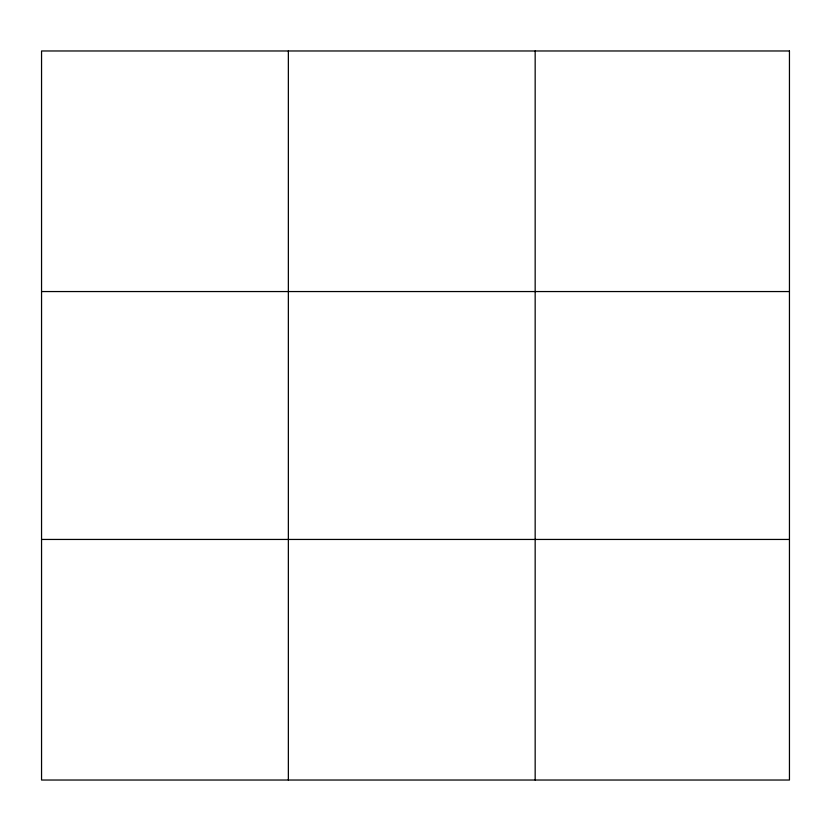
<?xml version="1.0" encoding="UTF-8"?>
<svg xmlns="http://www.w3.org/2000/svg" width="831" height="831" viewBox="0 0 831 831"><rect width="100%" height="100%" fill="white"/><g stroke="black" fill="none" stroke-linecap="round" stroke-linejoin="round"><path stroke-width="1.25" d="M288.357 50.971L288.357 780.029M535.164 50.971L535.164 780.029M41.55 291.556L789.45 291.556M41.55 539.444L789.45 539.444M789.45 50.971L789.45 780.029L41.55 780.029L41.55 50.971L789.45 50.971"/></g></svg>
